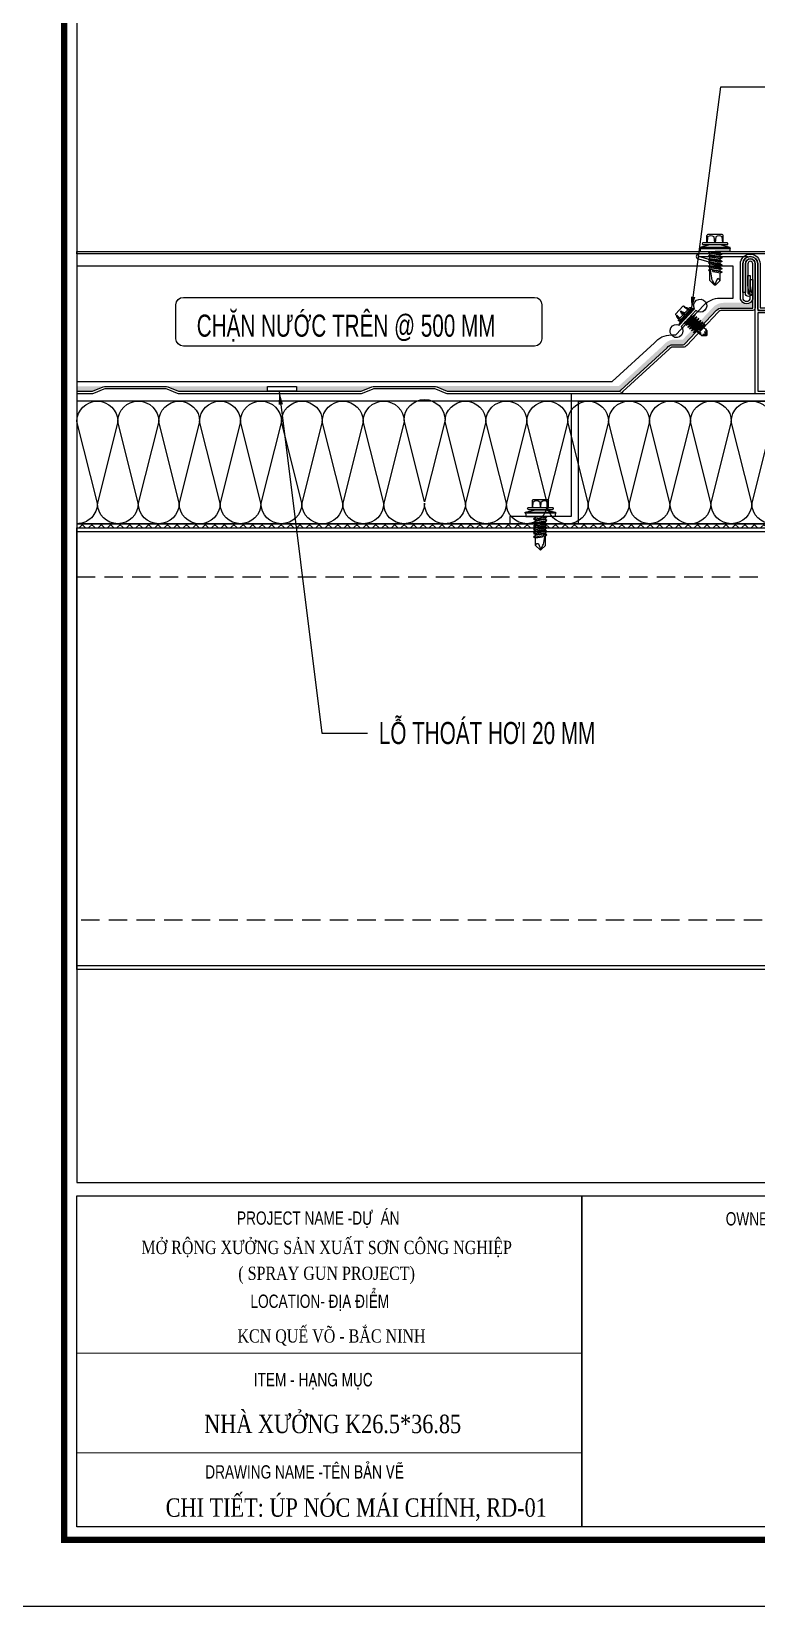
# Model space of a CAD drawing. Header units: inches. Extents: x 315041 to 662841, y -45540 to -35018.
# Drawn here: x 332585.6 to 332684.1, y -36581.1 to -36367.1 of the extents above; entities that cross this region are included whole.
import ezdxf
from ezdxf.enums import TextEntityAlignment as Align

# ---------------------------------------------------------------- set-up
doc = ezdxf.new("R2010")
doc.units = ezdxf.units.IN
doc.header["$MEASUREMENT"] = 0
doc.linetypes.add('HIDDEN', pattern=[0.375, 0.25, -0.125])
for name, color, linetype in [('2', 2, 'Continuous'), ('3', 3, 'Continuous'), ('7', 7, 'Continuous'), ('BAO KHUNG', 31, 'Continuous'), ('DIM', 8, 'Continuous'), ('flashing', 6, 'Continuous'), ('FLAT BAR', 1, 'Continuous'), ('STRUCTURE', 1, 'Continuous')]:
    doc.layers.add(name, color=color, linetype=linetype)
doc.layers.add('Cover text', color=7, linetype='Continuous', true_color=0x52370f)
doc.layers.add('S-Hatch', color=8, linetype='Continuous', lineweight=9)
doc.styles.add('ST1H', font='vnshxh.shx', dxfattribs={"width": 0.7})
doc.styles.add('ST3', font='times.ttf', dxfattribs={"width": 0.8})
doc.styles.get("Standard").update_dxf_attribs({"font": 'VHARIALN.TTF'})
doc.dimstyles.new('3', dxfattribs={"dimtxt": 3.5, "dimasz": 1.8, "dimexe": 1, "dimexo": 0, "dimgap": 1, "dimtad": 1, "dimdec": 0, "dimlfac": 3, "dimzin": 0, "dimdsep": 46, "dimtxsty": 'ST1H', "dimblk": 'OBLIQUE', "dimcen": 1, "dimdle": 1, "dimclrd": 8, "dimclre": 8, "dimclrt": 3, "dimadec": 0, "dimazin": 0, "dimtfac": 1, "dimtdec": 0, "dimtix": 1, "dimtofl": 0, "dimtmove": 1, "dimatfit": 3, "dimfxl": 0.18, "dimtolj": 1, "dimtzin": 0, "dimlwd": -1, "dimlwe": -1, "dimarcsym": 1})

# ---------------------------------------------------------------- blocks, each defined once
blk = doc.blocks.new('A$C75D82031')
at = {"layer": '2', "color": 157, "linetype": 'Continuous'}
blk.add_lwpolyline([(0, 420), (594, 420), (594, 0), (0, 0)], close=True, dxfattribs=at)
at = {"layer": '7', "color": 147, "linetype": 'Continuous'}
blk.add_lwpolyline([(12.33, 57.61), (581.67, 57.61), (581.67, 409.19), (12.33, 409.19)], close=True, dxfattribs=at)
at = {"layer": 'BAO KHUNG', "color": 167, "linetype": 'Continuous', "const_width": 0.871}
blk.add_lwpolyline([(10.59, 9.07), (583.41, 9.07), (583.41, 410.93), (10.59, 410.93)], close=True, dxfattribs=at)
at = {"layer": 'BAO KHUNG', "color": 7}
for points in [[(12.33, 55.81), (80.92, 55.81), (80.92, 10.81), (12.33, 10.81)], [(80.92, 55.81), (144.95, 55.81), (144.95, 10.81), (80.92, 10.81)]]:
    blk.add_lwpolyline(points, close=True, dxfattribs=at)
at = {"layer": 'S-Hatch'}
for p, q in [((12.33, 34.43), (80.92, 34.43)), ((80.92, 20.88), (12.33, 20.88))]:
    blk.add_line(p, q, dxfattribs=at)
at = {"layer": 'BAO KHUNG', "color": 7, "linetype": 'Continuous', "width": 0.9}
for s, p in [('PROJECT NAME -Dù  ÁN ', (45.37, 51.89)), ('LOCATION- §ÞA §IÓM', (45.32, 40.59))]:
    blk.add_text(s, height=1.8, dxfattribs=at).set_placement(p, align=Align.CENTER)
for s, p in [(' OWNER- CHñ §ÇU T¦', (99.94, 51.79)), ('ITEM - H¹NG MôC', (36.35, 29.93)), ('DRAWING NAME -T£N B¶N VÏ', (29.76, 17.39))]:
    blk.add_text(s, height=1.8, dxfattribs=at).set_placement(p)
at = {"layer": 'Cover text', "linetype": 'Continuous', "style": 'ST3', "width": 0.8}
for s, p in [('MỞ RỘNG XƯỞNG SẢN XUẤT SƠN CÔNG NGHIỆP', (46.25, 47.9)), ('( SPRAY GUN PROJECT)', (46.25, 44.39)), (' KCN QUẾ VÕ - BẮC NINH', (46.64, 35.87))]:
    blk.add_text(s, height=1.8, dxfattribs=at).set_placement(p, align=Align.CENTER)
blk = doc.blocks.new('A$C2213260D')
at = {"color": 9, "ltscale": 0.5}
for points in [[(0, 8.33, -1), (3.33, 8.33), (1.67, 1.67)], [(6.67, 8.33), (5, 1.67), (3.33, 8.33, -1)], [(6.67, 8.33, -1), (10, 8.33), (8.33, 1.67)], [(10, 8.33, -1), (13.33, 8.33), (11.67, 1.67)], [(16.67, 8.33), (15, 1.67), (13.33, 8.33, -1)], [(16.67, 8.33, -1), (20, 8.33), (18.33, 1.67)], [(20, 8.33, -1), (23.33, 8.33), (21.67, 1.67)], [(26.67, 8.33), (25, 1.67), (23.33, 8.33, -1)], [(26.66, 8.46, -1), (30, 8.46), (28.33, 1.8)], [(30, 8.33, -1), (33.33, 8.33), (31.67, 1.67)], [(36.67, 8.33), (35, 1.67), (33.33, 8.33, -1)], [(36.67, 8.33, -1), (40, 8.33), (38.33, 1.67)], [(40, 8.33, -1), (43.33, 8.33), (41.67, 1.67)], [(46.67, 8.33), (45, 1.67), (43.33, 8.33, -1)], [(46.67, 8.33, -1), (50, 8.33), (48.33, 1.67)], [(50, 8.33, -1), (53.33, 8.33), (51.67, 1.67)], [(56.67, 8.33), (55, 1.67), (53.33, 8.33, -1)]]:
    blk.add_lwpolyline(points, format="xyb", close=True, dxfattribs=at)
for points in [[(8.33, 1.67, -1), (5, 1.67, -1), (1.67, 1.67, -0.414214), (0, 0, -0.414214)], [(18.33, 1.67, -1), (15, 1.67, -1), (11.67, 1.67, -1), (8.33, 1.67)], [(30, 0, -0.414214), (28.33, 1.67, -1), (25, 1.67, -1), (21.67, 1.67, -1), (18.33, 1.67)], [(38.33, 1.67, -1), (35, 1.67, -1), (31.67, 1.67, -0.414214), (30, 0, -0.414214)], [(48.33, 1.67, -1), (45, 1.67, -1), (41.67, 1.67, -1), (38.33, 1.67)], [(60, 0, -0.414214), (58.33, 1.67, -1), (55, 1.67, -1), (51.67, 1.67, -1), (48.33, 1.67)]]:
    blk.add_lwpolyline(points, format="xyb", dxfattribs=at)
blk = doc.blocks.new('Short_Self_drilling')
at = {"layer": 'STRUCTURE', "color": 1, "linetype": 'Continuous'}
for p, q in [((-3.43, 3.75), (-3.43, 6.75)), ((3, 7.19), (-3, 7.18)), ((3.43, 3.76), (3.42, 6.76)), ((6.43, 1.74), (-6.43, 1.73)), ((5.14, 3.76), (-5.14, 3.75)), ((-2.57, 2.9), (-5.14, 2.9)), ((2.57, 2.9), (-2.57, 2.9)), ((-2.14, 2.8), (-2.14, 2.9)), ((6.25, 0), (0, 0)), ((2.15, 2.8), (2.15, 2.9)), ((2.16, -0.5), (2.15, 0.01)), ((5.14, 2.9), (2.57, 2.9)), ((2.99, -1.17), (-2.7, -0.23)), ((2.99, -2.7), (-2.7, -1.76)), ((2.99, -4.23), (-2.7, -3.28)), ((2.99, -5.75), (-2.7, -4.81)), ((2.99, -7.28), (-2.7, -6.33)), ((-2.14, -1.38), (-2.14, -0.87)), ((-2.14, -2.91), (-2.14, -2.39)), ((-2.14, -4.43), (-2.14, -3.92)), ((-2.13, -5.96), (-2.14, -5.44)), ((2.16, -2.03), (2.16, -1.51)), ((2.16, -3.55), (2.16, -3.04)), ((2.16, -5.08), (2.16, -4.56)), ((2.16, -6.6), (2.16, -6.09)), ((-1.91, -7.99), (-2.7, -7.86)), ((-2.14, -12.33), (-2.14, -8.48)), ((-2.13, -7.49), (-2.13, -6.97)), ((3, -8.8), (-1.14, -8.12)), ((2.15, -12.31), (2.15, -9.14)), ((2.16, -8.13), (2.16, -7.61))]:
    blk.add_line(p, q, dxfattribs=at)
for points in [[(-0.13, 3.76), (-0.33, 6.23, 0.338878), (-3.14, 6.23), (-3.33, 3.75)], [(3.3, 3.76), (3.1, 6.23, 0.338878), (0.29, 6.23), (0.1, 3.76)], [(-6.43, 1.3, -0.088869), (-6.25, 0), (0, 0)], [(2.15, -12.31), (0.17, -14.24, -0.333596), (-0.17, -14.24), (-2.14, -12.33)], [(-0.08, -14.04), (-1.04, -12.24, -0.148657), (-1.4, -11.2), (-1.95, -7.72, -0.815006), (-1.21, -7.77, 0.150833), (-0.85, -8.68)], [(2.15, -12.31), (1.71, -11.7, 0.52242), (0.88, -11.71), (-0.17, -14.24)]]:
    blk.add_lwpolyline(points, format="xyb", dxfattribs=at)
blk.add_lwpolyline([(6.43, 1.31), (6.43, 1.74), (2.14, 2.81), (-2.14, 2.8), (-6.43, 1.73), (-6.43, 1.3)], close=True, dxfattribs=at)
for points in [[(2.99, -1.17), (2.16, -1.51), (-2.14, -0.85), (-2.7, -0.23), (-2.36, 0)], [(2.99, -2.7), (2.16, -3.04), (-2.14, -2.37), (-2.7, -1.76), (-2.14, -1.38), (2.16, -2.03), (2.99, -2.7)], [(2.99, -4.23), (2.16, -4.56), (-2.14, -3.9), (-2.7, -3.28), (-2.14, -2.91), (2.16, -3.55), (2.99, -4.23)], [(2.99, -5.75), (2.16, -6.09), (-2.14, -5.43), (-2.7, -4.81), (-2.14, -4.43), (2.16, -5.08), (2.99, -5.75)], [(2.99, -7.28), (2.16, -7.62), (-2.14, -6.95), (-2.7, -6.33), (-2.13, -5.96), (2.16, -6.6), (2.99, -7.28)], [(-1.18, 0), (2.16, -0.5), (2.99, -1.17)], [(-1.82, -8.53), (-2.14, -8.48), (-2.7, -7.86), (-2.13, -7.49), (-1.83, -7.53)], [(-1.26, -7.62), (2.16, -8.13), (3, -8.8)], [(3, -8.8), (2.16, -9.14), (-0.85, -8.68)]]:
    blk.add_lwpolyline(points, dxfattribs=at)
for centre, radius, start, end in [((-3, 6.75), 0.429, 90.03113, 180.03113), ((3, 6.76), 0.429, 0.03113, 90.03113), ((-4.99, 3.32), 0.455, 109.79487, 250.26739), ((5.07, 3.33), 0.435, 279.72757, 80.33469), ((9.99, 0.17), 3.74, 162.29632, 182.61031)]:
    blk.add_arc(centre, radius, start, end, dxfattribs=at)
blk = doc.blocks.new('A$C5F901649')
at = {"color": 3, "ltscale": 15}
blk.add_lwpolyline([(39.21, 32.56), (34, 32.56, -0.414214), (33.67, 32.9), (33.67, 38.9, 1), (31.67, 38.9), (31.67, 34.1, 0.564916), (32.66, 34.1), (32.66, 36.75), (33, 36.75), (33, 34.1, -0.737932), (31.33, 34.1), (31.33, 38.9, -1), (34, 38.9), (34, 32.9), (39.21, 32.9, -0.207596), (39.94, 32.58), (44.21, 28.01, 0.207596), (44.46, 27.91), (45.82, 27.91, -0.246585), (46.64, 27.48), (52.91, 21.72, 0.246585), (53.18, 21.58), (76.37, 21.58, 0.095415), (76.49, 21.6), (77.92, 22.17, -0.095415), (78.29, 22.24), (86.37, 22.24, -0.095415), (86.74, 22.17), (88.17, 21.6, 0.095415), (88.29, 21.58), (110.2, 21.58, 0.095415), (110.33, 21.6), (111.76, 22.17, -0.095415), (112.13, 22.24), (120.2, 22.24, -0.095415), (120.58, 22.17), (122, 21.6, 0.095415), (122.13, 21.58), (146.7, 21.58, 0.095415), (146.83, 21.6), (148.26, 22.17, -0.095415), (148.63, 22.24), (156.7, 22.24, -0.095415), (157.08, 22.17), (158.5, 21.6, 0.095415), (158.63, 21.58), (181.82, 21.58, 0.246585), (182.09, 21.72), (188.36, 27.48, -0.246585), (189.18, 27.91), (190.54, 27.91, 0.207596), (190.79, 28.01), (195.06, 32.58, -0.207596), (195.79, 32.9), (200, 32.9), (200, 38.91, 1), (199.33, 38.91), (199.33, 34.91, 1), (199.52, 34.91, -0.067331), (199.35, 35.94), (199.35, 37.32), (199.67, 37.32), (199.67, 35.96, 0.039103), (199.86, 34.91, -1), (199, 34.91), (199, 38.91, -1), (200.33, 38.91), (200.33, 32.9, -0.414214), (200, 32.56), (195.79, 32.56, 0.207596), (195.3, 32.35), (191.03, 27.79, -0.207596), (190.54, 27.58), (189.18, 27.58, 0.246585), (188.63, 27.29), (182.36, 21.53, -0.246585), (181.82, 21.24), (158.63, 21.24, -0.095415), (158.38, 21.29), (156.95, 21.86, 0.095415), (156.7, 21.91), (148.63, 21.91, 0.095415), (148.38, 21.86), (146.95, 21.29, -0.095415), (146.7, 21.24), (122.13, 21.24, -0.095415), (121.88, 21.29), (120.45, 21.86, 0.095415), (120.2, 21.91), (112.13, 21.91, 0.095415), (111.88, 21.86), (110.45, 21.29, -0.095415), (110.2, 21.24), (88.29, 21.24, -0.095415), (88.05, 21.29), (86.62, 21.86, 0.095415), (86.37, 21.91), (78.29, 21.91, 0.095415), (78.05, 21.86), (76.62, 21.29, -0.095415), (76.37, 21.24), (53.18, 21.24, -0.246585), (52.63, 21.53), (46.36, 27.29, 0.246585), (45.82, 27.58), (44.46, 27.58, -0.207596), (43.97, 27.79), (39.7, 32.35, 0.207596)], format="xyb", close=True, dxfattribs=at)
at = {"layer": 'FLAT BAR'}
blk.add_lwpolyline([(33.33, 38.9, 1), (32, 38.9), (32, 35.02), (31.67, 35.02), (31.67, 38.9, -1), (33.67, 38.9), (33.67, 32.56), (38.85, 32.56), (38.85, 32.23), (33.67, 32.23), (33.67, 21.58), (41.82, 21.58), (41.82, 21.24), (33.33, 21.24)], format="xyb", close=True, dxfattribs=at)
at = {"layer": 'FLAT BAR', "linetype": 'Continuous'}
blk.add_lwpolyline([(66.67, 4.58), (58.33, 4.58), (58.33, 21.24), (8.33, 21.24), (8.33, 4.58), (0, 4.58), (0, 3.58), (9.33, 3.58), (9.33, 20.24), (57.33, 20.24), (57.33, 3.58), (66.67, 3.58)], close=True, dxfattribs=at)
at = {"color": 1}
for p, xscale, yscale, zscale, rotation in [((37.74, 21.58), 0.3199999990920701, 0.3200000000651926, 0.3200000002560967, 359.9688729036745), ((4.17, 4.58), -0.3200000000824856, 0.3199999998323619, 0.32, 0.03112738804631476), ((62.5, 4.58), -0.3200000000824856, 0.3199999998323619, 0.32, 0.03112738804631476)]:
    blk.add_blockref('Short_Self_drilling', p, dxfattribs=dict(at, xscale=xscale, yscale=yscale, zscale=zscale, rotation=rotation))
blk = doc.blocks.new('SideLap')
at = {"layer": 'STRUCTURE', "color": 1, "linetype": 'Continuous'}
for p, q in [((19.9, 5.6), (-0.1, -2.7)), ((15.1, 15.6), (0, 0)), ((15.1, 15.6), (20, 12.1)), ((15.1, 15.6), (40.1, 15.6)), ((41.7, 30.4), (40.1, 15.7)), ((40.1, 15.7), (43.8, -8)), ((48.1, 15.7), (41.7, 30.4)), ((41.7, 30.4), (48.2, -10.3)), ((52.1, -11.3), (48.1, 15.7)), ((48.1, 15.7), (52.1, 15.7)), ((53.7, 30.4), (52.1, 15.7)), ((52.1, 15.7), (57.4, -18.2)), ((60.1, 15.7), (53.7, 30.4)), ((53.7, 30.4), (63.7, -33)), ((65.2, -18.1), (60.1, 15.7)), ((60.1, 15.7), (64.1, 15.7)), ((65.7, 30.4), (64.1, 15.7)), ((64.1, 15.7), (69.4, -18.2)), ((72.1, 15.7), (65.7, 30.4)), ((65.7, 30.4), (75.7, -33)), ((77.2, -18.1), (72.1, 15.7)), ((72.1, 15.7), (76.2, 15.7)), ((77.7, 30.6), (76.2, 15.7)), ((76.2, 15.7), (81.4, -18.2)), ((84.1, 15.7), (77.7, 30.6)), ((77.7, 30.6), (87.7, -33)), ((89.2, -18.1), (84.1, 15.7)), ((84.1, 15.7), (88.2, 15.7)), ((89.7, 30.4), (88.2, 15.7)), ((88.2, 15.7), (93.4, -18.2)), ((96.1, 15.7), (89.7, 30.4)), ((89.7, 30.4), (99.8, -33)), ((101.2, -18.1), (96.1, 15.7)), ((96.1, 15.7), (100.2, 15.7)), ((101.8, 30.4), (100.2, 15.7)), ((100.2, 15.7), (105.4, -18.2)), ((108.2, 15.7), (101.8, 30.4)), ((101.8, 30.4), (111.8, -33)), ((112.1, -10.6), (108.2, 15.7)), ((108.2, 15.7), (112.1, 15.7)), ((112.1, -50.6), (112.1, 48)), ((122.4, -51.9), (122.4, 49.3)), ((122.4, 49.3), (125.8, 49.3)), ((125.8, 49.3), (134.2, 15.6)), ((125.8, 49.3), (125.8, -51.9)), ((134.2, 15.7), (134.9, 15.7)), ((134.2, 15.6), (134.2, -18.2)), ((134.9, 39.2), (134.9, 18.9)), ((134.9, 18.9), (134.9, -21.6)), ((141.7, 39.2), (141.7, -41.8)), ((141.7, 25.7), (165.3, 25.7)), ((141.7, 24.7), (161.2, 23.1)), ((161.2, 1), (141.7, -0.5)), ((168.7, 22.3), (168.7, -24.9)), ((-0.1, -2.7), (15, -18.2)), ((1.5, -2), (15.7, -9.5)), ((15, -18.2), (45.3, -18.2)), ((23.9, -12.4), (51.3, -16.7)), ((45, -15.7), (45.4, -18.2)), ((45.4, -18.2), (52, -33)), ((49.2, -16.4), (52, -33)), ((52, -33), (53.2, -18.1)), ((53.2, -18.1), (52.8, -15.8)), ((53.2, -18.1), (57.2, -18.1)), ((57.4, -18.2), (63.7, -33)), ((63.7, -33), (65.2, -18.1)), ((65.2, -18.1), (69.2, -18.1)), ((69.4, -18.2), (75.7, -33)), ((75.7, -33), (77.2, -18.1)), ((77.2, -18.1), (81.2, -18.1)), ((81.4, -18.2), (87.7, -33)), ((87.7, -33), (89.2, -18.1)), ((89.2, -18.1), (93.3, -18.1)), ((93.4, -18.2), (99.8, -33)), ((99.8, -33), (101.2, -18.1)), ((101.2, -18.1), (105.3, -18.1)), ((105.4, -18.2), (111.8, -33)), ((111.8, -33), (112.1, -19.9)), ((125.8, -51.9), (122.4, -51.9)), ((134.2, -18.2), (125.8, -51.9)), ((134.2, -18.1), (134.9, -18.1)), ((134.9, -21.6), (134.9, -41.8)), ((141.7, -2.3), (161.2, -3.9)), ((161.2, -26), (141.7, -27.5)), ((141.7, -28.3), (165.3, -28.3))]:
    blk.add_line(p, q, dxfattribs=at)
for centre, radius, start, end in [((17.7, 8.9), 3.99, 304.23018, 54.5641), ((113.4, 77.3), 29.4, 267.42082, 287.73481), ((138.3, 38.6), 3.42, 9.69644, 170.30356), ((146.7, 12.1), 18.2, 322.55918, 37.44082), ((165.3, 22.3), 3.38, 0, 90), ((1.8, -1.4), 2.24, 141.63478, 215.42875), ((24.4, 2.5), 14.9, 234.00482, 267.82685), ((51.9, 2.1), 13, 231.08251, 265.39217), ((50.5, -13.8), 2.99, 285.97616, 82.6971), ((113.4, -80), 29.4, 72.26519, 92.57918), ((138.3, -40.6), 3.59, 199.76374, 340.23626), ((146.7, -14.9), 18.2, 322.55918, 37.44082), ((165.3, -24.9), 3.38, 270, 0)]:
    blk.add_arc(centre, radius, start, end, dxfattribs=at)
blk = doc.blocks.new('_Oblique')
at = {"color": 0, "linetype": 'ByBlock', "lineweight": -2}
blk.add_line((-0.5, -0.5), (0.5, 0.5), dxfattribs=at)

msp = doc.modelspace()

# ---------------------------------------------------------------- hatches: boundary and pattern name
at = {"true_color": 0x37a1c8}
h = msp.add_hatch(color=153, dxfattribs=at)
edge = h.paths.add_edge_path()
edge.add_line((332683.585, -36404.6161), (332683.585, -36403.9494))
edge.add_line((332683.585, -36403.9494), (332679.6229, -36403.9494))
edge.add_arc((332679.6229, -36405.9494), 2, 90, 136.911277)
edge.add_line((332678.1623, -36404.5831), (332674.0884, -36408.9383))
edge.add_line((332674.0884, -36408.9383), (332673.017, -36408.9383))
edge.add_arc((332673.017, -36410.9383), 2, 90, 141.635522)
edge.add_line((332671.4488, -36409.6969), (332665.3782, -36415.2716))
edge.add_line((332665.3782, -36415.2716), (332640.2713, -36415.2716))
edge.add_arc((332640.2713, -36416.2716), 1, 68.19859, 90, ccw=False)
edge.add_line((332640.6427, -36415.3431), (332642.0709, -36415.9144))
edge.add_arc((332642.1947, -36415.6049), 0.3333, 248.198591, 270)
edge.add_line((332642.1947, -36415.9383), (332665.3829, -36415.9383))
edge.add_arc((332665.3829, -36415.6049), 0.3333, 270, 325.407711)
edge.add_line((332665.6573, -36415.7942), (332671.9265, -36410.0372))
edge.add_arc((332672.7497, -36410.6049), 1, 90, 145.407711, ccw=False)
edge.add_line((332672.7497, -36409.6049), (332674.1104, -36409.6049))
edge.add_arc((332674.1104, -36409.2716), 0.3333, 270, 316.911277)
edge.add_line((332674.3538, -36409.4993), (332678.6253, -36404.9329))
edge.add_arc((332679.3556, -36405.6161), 1, 90, 136.911277, ccw=False)
edge.add_line((332679.3556, -36404.6161), (332683.585, -36404.6161))
h = msp.add_hatch(color=153, dxfattribs=at)
edge = h.paths.add_edge_path()
edge.add_line((332591.7734, -36415.3091), (332591.7734, -36415.9758))
edge.add_line((332591.7734, -36415.9758), (332593.8275, -36415.9758))
edge.add_arc((332593.8275, -36415.6424), 0.3333, 270, 291.801409)
edge.add_line((332593.9513, -36415.9519), (332595.3795, -36415.3806))
edge.add_arc((332595.7509, -36416.3091), 1, 90, 111.80141, ccw=False)
edge.add_line((332595.7509, -36415.3091), (332591.7734, -36415.3091))
for points in [[(332603.8275, -36415.3091, -0.09541457), (332604.1989, -36415.3806), (332605.6271, -36415.9519, 0.09541457), (332605.7509, -36415.9758), (332617.6598, -36415.9758), (332617.6598, -36415.3091)], [(332621.5988, -36415.3091), (332621.5988, -36415.9758), (332630.3275, -36415.9758, 0.09541457), (332630.4513, -36415.9519), (332631.8795, -36415.3806, -0.09541457), (332632.2509, -36415.3091)]]:
    msp.add_hatch(color=153, dxfattribs=at).paths.add_polyline_path(points)
at = {"true_color": 0xf2ee0d}
h = msp.add_hatch(dxfattribs=at)
h.set_pattern_fill('ANSI37,_O', color=2, scale=7.272727, angle=-11.415779)
h.set_pattern_definition([(45.00416636, (-258039.2782, 29240.1683), (-0.642871089, 0.6427776007), []), (135.00416636, (-258039.2782, 29240.1683), (-0.6427776007, -0.642871089), [])])
h.paths.add_polyline_path([(333161.1113, -36434.5405), (333161.1113, -36433.9766), (332591.7734, -36433.9766), (332591.7734, -36434.5405)])

# ---------------------------------------------------------------- linework, layer by layer
at = {"color": 8}
msp.add_lwpolyline([(332591.7734, -36523.5197), (333161.1113, -36523.5197), (333161.1113, -36347.7298), (332591.7734, -36347.7298), (332591.7734, -36523.5197)], dxfattribs=at)
at = {"color": 3, "ltscale": 15}
for points in [[(332682.9005, -36397.3138), (332676.2468, -36397.3138, 1), (332676.2172, -36397.992), (332678.8608, -36398.75), (332678.8904, -36398.4115), (332676.2468, -36397.6535), (332682.9005, -36397.6535)], [(332591.7734, -36415.9764), (332593.7721, -36415.9764, 0.09541457), (332593.8959, -36415.9525), (332595.3242, -36415.3812, -0.09541457), (332595.6956, -36415.3097), (332603.7721, -36415.3097, -0.09541457), (332604.1435, -36415.3812), (332605.5718, -36415.9525, 0.09541457), (332605.6956, -36415.9764), (332630.2721, -36415.9764, 0.09541457), (332630.3959, -36415.9525), (332631.8242, -36415.3812, -0.09541457), (332632.1956, -36415.3097), (332640.2721, -36415.3097, -0.09541457), (332640.6435, -36415.3812), (332642.0718, -36415.9525, 0.09541457), (332642.1956, -36415.9764), (332665.3838, -36415.9764, 0.24658476), (332665.6582, -36415.8323), (332671.9274, -36410.0753, -0.24658476), (332672.7506, -36409.643), (332674.1113, -36409.643, 0.20759646), (332674.3547, -36409.5374), (332678.6262, -36404.971, -0.20759646), (332679.3565, -36404.6541), (332683.5672, -36404.6541), (332683.5672, -36398.643, 1), (332682.9005, -36398.643), (332682.9005, -36402.6416, 1), (332683.0898, -36402.6416, -0.06733073), (332682.9219, -36401.6087), (332682.9219, -36400.2357), (332683.2339, -36400.2357), (332683.2339, -36401.594, 0.03910332), (332683.4231, -36402.6416, -1), (332682.5672, -36402.6416), (332682.5672, -36398.643, -1), (332683.9005, -36398.643), (332683.9005, -36404.6541, -0.41421356), (332683.5672, -36404.9875), (332679.3565, -36404.9875, 0.20759646), (332678.8696, -36405.1987), (332674.5981, -36409.7651, -0.20759646), (332674.1113, -36409.9764), (332672.7506, -36409.9764, 0.24658476), (332672.2018, -36410.2645), (332665.9326, -36416.0215, -0.24658476), (332665.3838, -36416.3097), (332642.1956, -36416.3097, -0.09541457), (332641.948, -36416.262), (332640.5197, -36415.6907, 0.09541457), (332640.2721, -36415.643), (332632.1956, -36415.643, 0.09541457), (332631.948, -36415.6907), (332630.5197, -36416.262, -0.09541457), (332630.2721, -36416.3097), (332605.6956, -36416.3097, -0.09541457), (332605.448, -36416.262), (332604.0197, -36415.6907, 0.09541457), (332603.7721, -36415.643), (332595.6956, -36415.643, 0.09541457), (332595.448, -36415.6907), (332594.0197, -36416.262, -0.09541457), (332593.7721, -36416.3097), (332591.7734, -36416.3097)]]:
    msp.add_lwpolyline(points, format="xyb", dxfattribs=at)
at = {"color": 9, "ltscale": 15}
msp.add_lwpolyline([(332591.7734, -36414.643), (332664.4729, -36414.643), (332670.2041, -36409.38, -0.22154712), (332672.5012, -36408.3096), (332673.1387, -36408.3096), (332676.9162, -36404.2714, -0.20759646), (332679.107, -36403.3208), (332680.9193, -36403.3209), (332680.9193, -36398.9806), (332591.7734, -36398.9805)], format="xyb", close=True, dxfattribs=at)
at = {"color": 1}
msp.add_lwpolyline([(332617.6598, -36415.3091), (332621.5988, -36415.3091), (332621.5988, -36415.9758), (332617.6598, -36415.9758)], close=True, dxfattribs=at)
at = {"color": 8}
msp.add_lwpolyline([(332591.7734, -36417.3099), (332591.7734, -36433.9766), (333161.1113, -36433.9766), (333161.1113, -36417.3099)], close=True, dxfattribs=at)
at = {"color": 2, "true_color": 0xf2ee0d}
msp.add_lwpolyline([(333161.1113, -36434.5405), (333161.1113, -36433.9766), (332591.7734, -36433.9766), (332591.7734, -36434.5405), (333161.1113, -36434.5405)], dxfattribs=at)
at = {"color": 94}
msp.add_lwpolyline([(332591.7734, -36494.5405), (332591.7734, -36434.5405), (333161.1113, -36434.5405), (333161.1113, -36494.5405), (332591.7734, -36494.5405)], close=True, dxfattribs=at)
for points in [[(332591.7734, -36435.0405), (333161.1113, -36435.0405)], [(333161.1113, -36494.0405), (332591.7734, -36494.0405)]]:
    msp.add_lwpolyline(points, dxfattribs=at)
at = {"color": 94, "linetype": 'HIDDEN', "ltscale": 10}
for points in [[(332591.7734, -36441.2071), (333161.1113, -36441.2071)], [(333161.1113, -36487.8738), (332591.7734, -36487.8738)]]:
    msp.add_lwpolyline(points, dxfattribs=at)
at = {"layer": 'flashing'}
msp.add_lwpolyline([(332591.7734, -36396.9803), (333161.1113, -36396.9803), (333161.1113, -36397.3139), (332591.7734, -36397.3139)], close=True, dxfattribs=at)

# ---------------------------------------------------------------- block references
at = {"color": 1}
msp.add_blockref('A$C75D82031', (332579.4423, -36581.1298), dxfattribs=at)
at = {"color": 1, "xscale": 0.3199999990920701, "yscale": 0.3200000000651926, "zscale": 0.3200000002560967, "rotation": 359.9688729036745}
msp.add_blockref('Short_Self_drilling', (332678.4444, -36396.9803), dxfattribs=at)
at = {"color": 8}
msp.add_blockref('A$C5F901649', (332650.5677, -36437.5517), dxfattribs=at)
at = {"color": 8, "xscale": 1.666666666656965, "yscale": 1.666666666667879, "zscale": 1.666666666666667}
msp.add_blockref('A$C2213260D', (332591.7732, -36433.9766), dxfattribs=at)
at = {"layer": 'DIM', "xscale": -0.02999999876973105, "yscale": 0.02999999992607627, "zscale": 0.03000000000000001, "rotation": 316.9112768569664}
msp.add_blockref('SideLap', (332677.3327, -36408.3575), dxfattribs=at)

# ---------------------------------------------------------------- texts
at = {"color": 3, "linetype": 'Continuous', "style": 'ST3', "width": 0.8}
for s, p in [('NHÀ XƯỞNG K26.5*36.85', (332609.0634, -36557.5638)), ('CHI TIẾT: ÚP NÓC MÁI CHÍNH, RD-01', (332603.8285, -36568.9325))]:
    msp.add_text(s, height=2.5, dxfattribs=at).set_placement(p)

# ---------------------------------------------------------------- leaders
at = {"color": 9}
for points in [[(332675.2361, -36404.9271), (332679.2485, -36374.6066), (332704.6691, -36374.6066)], [(332619.2444, -36415.9765), (332625.0542, -36462.4379), (332632.784, -36462.4379)]]:
    msp.add_leader(points, dimstyle='3', override={"dimgap": 1, "dimtad": 0}, dxfattribs=at)

# ---------------------------------------------------------------- next in the draw order: texts
at = {"layer": '3', "insert": (332632.784, -36462.4379), "char_height": 3, "attachment_point": 4, "style": 'ST1H', "bg_fill": 2}
msp.add_mtext('\\A1;Lç THO¸T H¥I 20 MM', dxfattribs=at)
at = {"layer": 'flashing', "color": 1, "insert": (332608.047, -36407.3847), "char_height": 3, "attachment_point": 4, "style": 'ST1H', "bg_fill": 2}
msp.add_mtext('\\A1;CHÆN N¦íC TR£N @ 500 MM', dxfattribs=at)

# ---------------------------------------------------------------- next in the draw order: linework, layer by layer
at = {"layer": 'flashing', "color": 1}
msp.add_lwpolyline([(332606.2316, -36403.2155), (332653.928, -36403.2155, -0.41421356), (332654.928, -36404.2155), (332654.928, -36408.8251, -0.41421356), (332653.928, -36409.8251), (332606.2316, -36409.8251, -0.41421356), (332605.2316, -36408.8251), (332605.2316, -36404.2155, -0.41421356)], format="xyb", close=True, dxfattribs=at)

doc.saveas('drawing.dxf')
